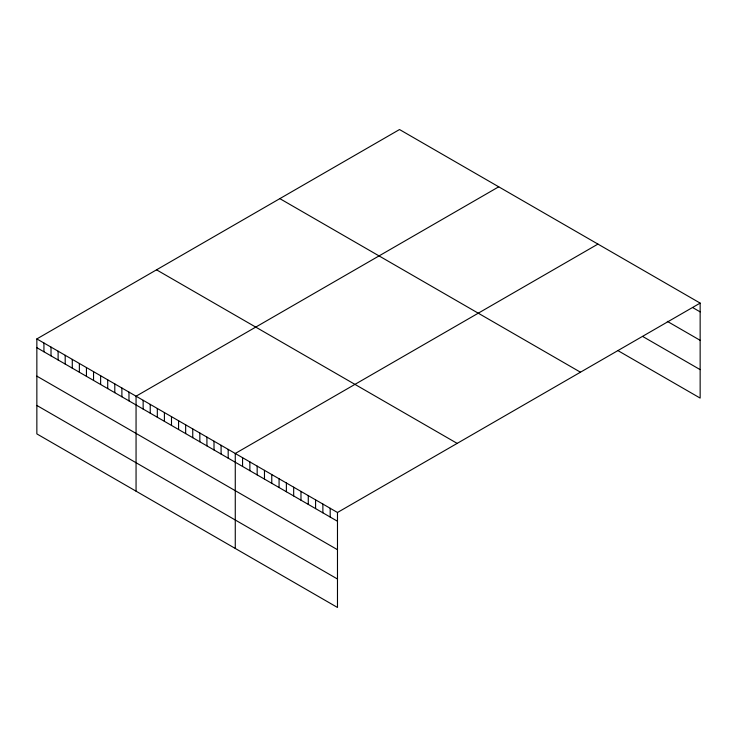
<?xml version="1.0" encoding="UTF-8"?>
<svg xmlns="http://www.w3.org/2000/svg" width="737" height="737" viewBox="0 0 737 737"><rect width="100%" height="100%" fill="white"/><g stroke="black" fill="none" stroke-linecap="round" stroke-linejoin="round"><path stroke-width="1.11" d="M36.85 338.919L337.482 512.491L337.482 607.463L36.85 433.9L36.85 338.919L399.518 129.537L700.15 303.1L700.15 398.081L618.011 350.655M498.728 186.811L136.059 396.202L136.059 491.174M597.937 244.094L235.269 453.476L235.269 548.448M337.482 512.491L700.15 303.1M692.844 307.661L700.15 311.871M667.298 321.35L700.15 340.319M642.655 336.44L700.15 369.633M279.839 198.631L580.47 372.203M156.53 269.825L457.161 443.388M36.85 347.689L337.482 521.252M36.85 376.137L337.482 549.701M36.85 405.451L337.482 579.015M330.185 508.272L330.185 517.042M322.88 504.062L322.88 512.823M315.583 499.843L315.583 508.613M308.278 495.623L308.278 504.394M300.982 491.413L300.982 500.183M293.676 487.194L293.676 495.964M286.38 482.984L286.38 491.754M279.074 478.764L279.074 487.535M271.769 474.554L271.769 483.315M264.472 470.335L264.472 479.105M257.167 466.125L257.167 474.886M249.871 461.906L249.871 470.676M242.565 457.686L242.565 466.457M228.184 449.386L228.184 458.156M221.091 445.295L221.091 454.056M214.006 441.205L214.006 449.966M206.922 437.115L206.922 445.876M199.838 433.015L199.838 441.785M192.753 428.925L192.753 437.695M185.66 424.834L185.66 433.605M178.575 420.744L178.575 429.514M171.491 416.654L171.491 425.424M164.406 412.563L164.406 421.334M157.322 408.473L157.322 417.243M150.228 404.383L150.228 413.144M143.144 400.292L143.144 409.053M128.975 392.102L128.975 400.873M121.891 388.012L121.891 396.782M114.797 383.922L114.797 392.692M107.713 379.831L107.713 388.602M100.628 375.741L100.628 384.511M93.544 371.651L93.544 380.421M86.45 367.56L86.45 376.331M79.366 363.47L79.366 372.231M72.281 359.38L72.281 368.141M65.197 355.289L65.197 364.05M58.112 351.19L58.112 359.96M51.019 347.099L51.019 355.87M43.934 343.009L43.934 351.779"/></g></svg>
